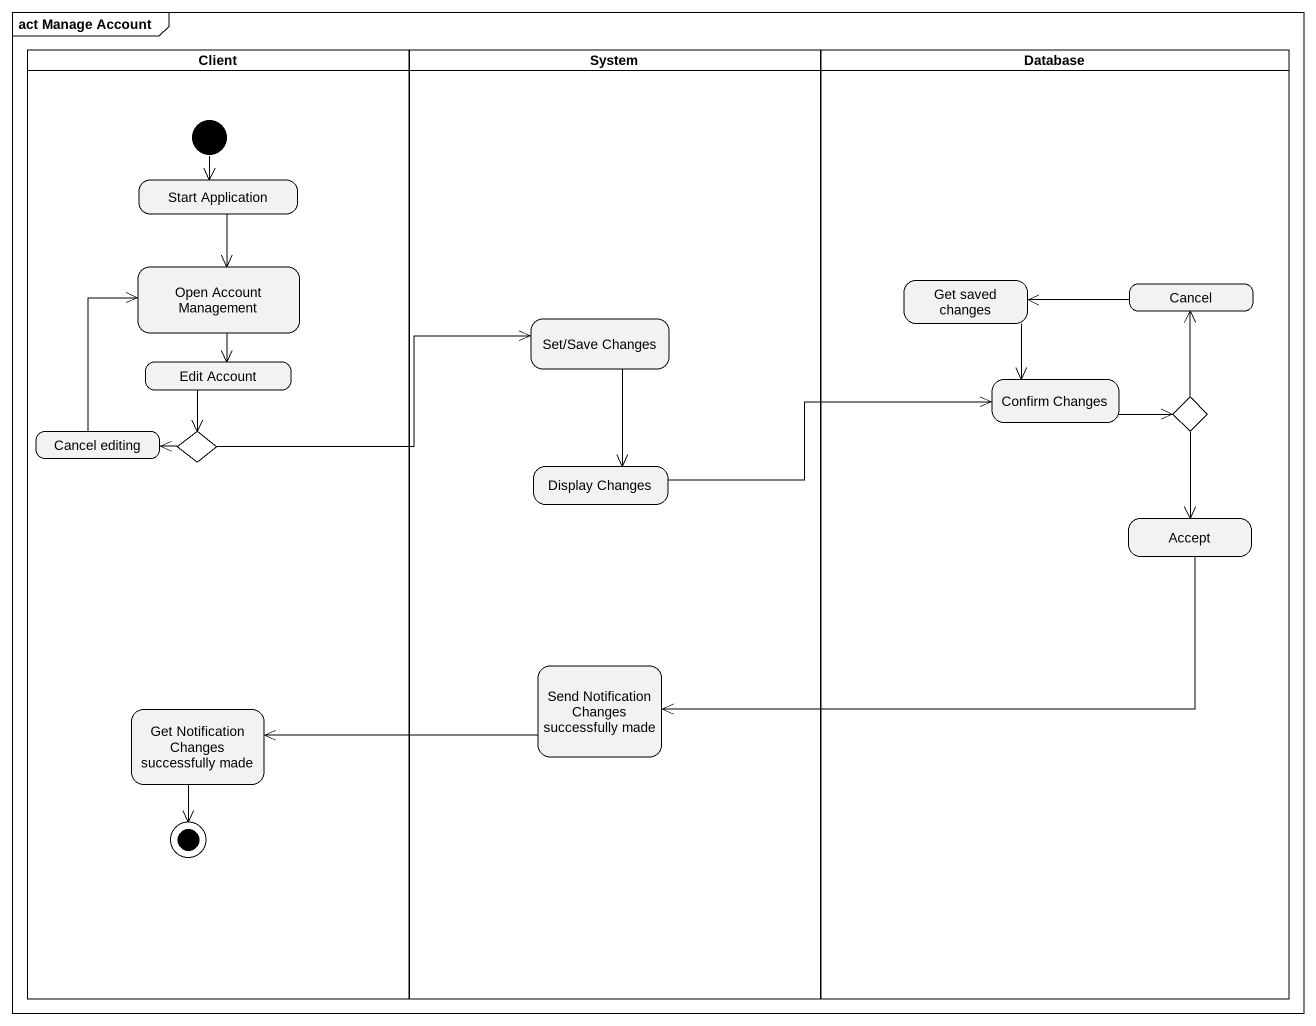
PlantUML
@startuml
mainframe act Manage Account
hide empty description
state Client <<partition>> {
  state "Start Application" as Start_Application
  state "Open Account Management" as Open_Account_Management
  state "Edit Account" as Edit_Account
  state "Cancel editing" as Cancel_editing
  state choice2 <<choice>>
  state "Get Notification Changes successfully made" as Get_Notification_Changes
  [*] --> Start_Application
  Get_Notification_Changes --> [*]
}
state System <<partition>> {
  state "Set/Save Changes" as Set_Save_Changes
  state "Display Changes" as Display_Changes
  state "Send Notification Changes successfully made" as Send_Notification_Changes
}
state "Database" as Database_ <<partition>> {
  state "Get saved changes" as Get_saved_changes
  state Cancel
  state "Confirm Changes" as Confirm_Changes
  state choice1 <<choice>>
  state Accept
}
Start_Application --> Open_Account_Management
Open_Account_Management --> Edit_Account
Get_saved_changes --> Confirm_Changes
Cancel -left-> Get_saved_changes
Set_Save_Changes --> Display_Changes
Edit_Account --> choice2
Confirm_Changes -right-> choice1
choice1 -up-> Cancel
choice1 --> Accept
Cancel_editing -up-> Open_Account_Management
choice2 -right-> Set_Save_Changes
choice2 -left-> Cancel_editing
Display_Changes -right-> Confirm_Changes
Accept -left-> Send_Notification_Changes
Send_Notification_Changes -left-> Get_Notification_Changes
@enduml
